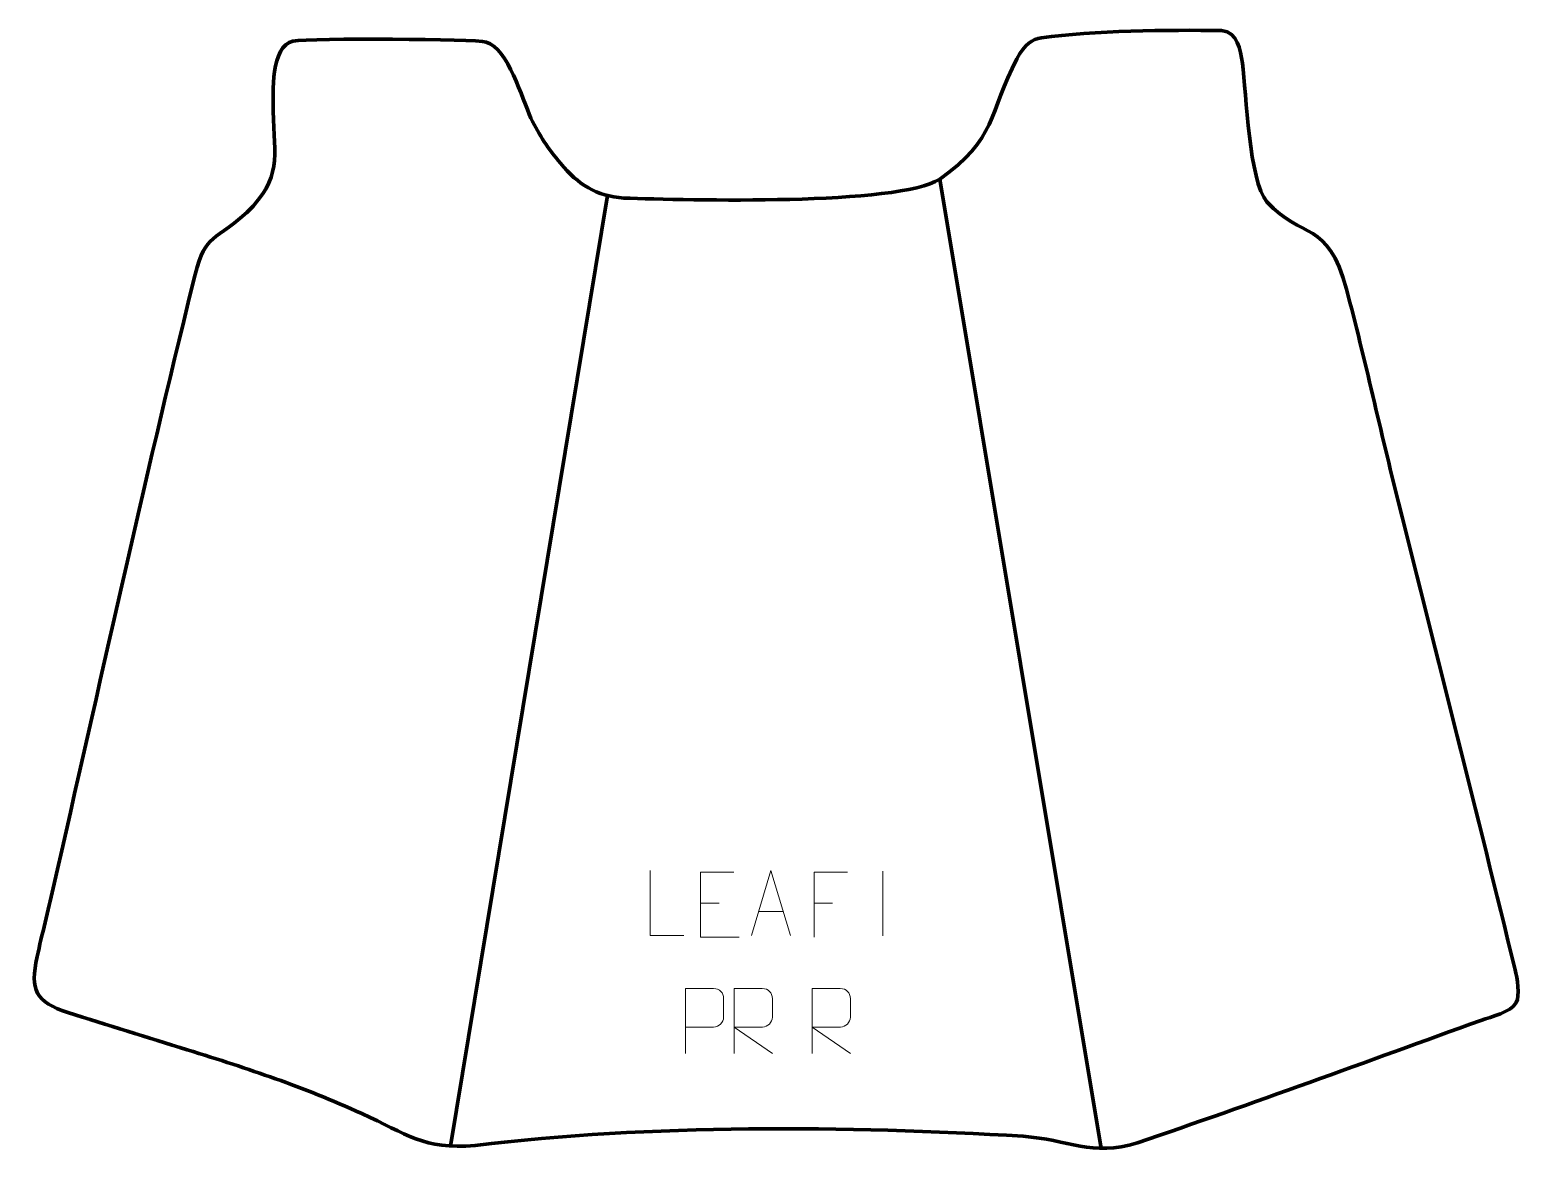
# Model space of a CAD drawing. Header units: millimetres. Extents: x 1042 to 1615, y 262 to 696.
import ezdxf

# ---------------------------------------------------------------- set-up
doc = ezdxf.new("R2010")
doc.units = ezdxf.units.MM
doc.header["$MEASUREMENT"] = 0
doc.layers.add('layer 2', color=7, linetype='Continuous')
doc.layers.add('layer 3', color=7, linetype='Continuous')

msp = doc.modelspace()

# ---------------------------------------------------------------- linework, layer by layer
at = {"layer": 'layer 2', "color": 140, "lineweight": 158}
for points in [[(1391.4951, 638.5372), (1391.4951, 638.5372), (1453.6462, 265.8569), (1453.6462, 265.8569)], [(1263.758, 632.2537), (1263.758, 632.2537), (1203.3546, 266.7407), (1203.3546, 266.7407)]]:
    msp.add_open_spline(points, degree=3, dxfattribs=at)
at = {"layer": 'layer 3', "color": 242, "lineweight": 158}
msp.add_open_spline([(1104.2459, 598.4129), (1109.0642, 618.1103), (1110.3709, 612.7714), (1125.0406, 625.7422), (1125.0406, 625.7422), (1138.725, 639.2493), (1135.4995, 646.7143), (1135.2015, 664.7128), (1135.2015, 664.7128), (1135.0732, 671.3956), (1134.1779, 689.7386), (1142.7652, 691.6296), (1142.7652, 691.6296), (1149.9633, 692.8211), (1212.9791, 692.4727), (1217.0254, 691.2745), (1217.0254, 691.2745), (1225.6328, 688.7257), (1230.7804, 669.5898), (1234.3054, 661.9326), (1234.3054, 661.9326), (1237.5322, 655.2776), (1240.9542, 650.3191), (1245.6518, 644.6359), (1245.6518, 644.6359), (1252.4638, 636.5337), (1259.3088, 632.0472), (1270.0359, 631.2796), (1270.0359, 631.2796), (1294.267, 630.4645), (1375.485, 628.3119), (1391.4951, 638.5372), (1391.4951, 638.5372), (1413.3876, 653.9217), (1410.3801, 663.9114), (1421.187, 684.8694), (1421.187, 684.8694), (1424.3421, 690.532), (1427.0166, 692.3636), (1430.6463, 692.9237), (1430.6463, 692.9237), (1450.3063, 695.621), (1479.6577, 695.9654), (1499.9502, 695.6893), (1499.9502, 695.6893), (1506.1459, 694.9379), (1507.0412, 688.4884), (1507.9478, 683.1555), (1507.9478, 683.1555), (1509.395, 671.3136), (1510.4391, 637.9692), (1517.3591, 629.8238), (1517.3591, 629.8238), (1530.9163, 614.8421), (1540.5861, 623.451), (1547.9774, 596.1796), (1547.9774, 596.1796), (1555.1129, 569.1493), (1561.1375, 541.4669), (1567.9593, 514.2426), (1567.9593, 514.2426), (1582.9506, 454.4013), (1598.1916, 394.4452), (1612.822, 334.5307), (1612.822, 334.5307), (1613.5683, 331.4744), (1614.7688, 324.4678), (1613.2266, 321.9059), (1613.2266, 321.9059), (1610.9169, 318.0691), (1603.9118, 316.5835), (1599.6912, 315.062), (1599.6912, 315.062), (1555.7618, 299.2175), (1511.7491, 282.9739), (1467.5348, 267.9821), (1467.5348, 267.9821), (1450.0143, 262.4568), (1440.9797, 269.275), (1423.5444, 270.497), (1423.5444, 270.497), (1356.2538, 274.5462), (1279.5702, 275.116), (1212.8382, 266.9689), (1212.8382, 266.9689), (1192.896, 265.1905), (1186.58, 271.3828), (1169.2941, 279.227), (1169.2941, 279.227), (1145.831, 289.831), (1126.5075, 296.1499), (1102.0838, 303.7595), (1102.0838, 303.7595), (1086.8033, 308.5205), (1071.3468, 313.2632), (1056.1203, 318.149), (1056.1203, 318.149), (1043.7883, 322.1061), (1041.5473, 326.6743), (1044.3624, 339.5713), (1044.3624, 339.5713), (1046.2457, 348.1992), (1048.5678, 357.1714), (1050.5493, 365.876), (1050.5493, 365.876), (1068.2072, 443.4487), (1085.3541, 521.126), (1104.2459, 598.4129)], degree=3, knots=[0, 0, 0, 0, 0.03571429, 0.03571429, 0.03571429, 0.03571429, 0.07142857, 0.07142857, 0.07142857, 0.07142857, 0.10714286, 0.10714286, 0.10714286, 0.10714286, 0.14285714, 0.14285714, 0.14285714, 0.14285714, 0.17857143, 0.17857143, 0.17857143, 0.17857143, 0.21428571, 0.21428571, 0.21428571, 0.21428571, 0.25, 0.25, 0.25, 0.25, 0.28571429, 0.28571429, 0.28571429, 0.28571429, 0.32142857, 0.32142857, 0.32142857, 0.32142857, 0.35714286, 0.35714286, 0.35714286, 0.35714286, 0.39285714, 0.39285714, 0.39285714, 0.39285714, 0.42857143, 0.42857143, 0.42857143, 0.42857143, 0.46428571, 0.46428571, 0.46428571, 0.46428571, 0.5, 0.5, 0.5, 0.5, 0.53571429, 0.53571429, 0.53571429, 0.53571429, 0.57142857, 0.57142857, 0.57142857, 0.57142857, 0.60714286, 0.60714286, 0.60714286, 0.60714286, 0.64285714, 0.64285714, 0.64285714, 0.64285714, 0.67857143, 0.67857143, 0.67857143, 0.67857143, 0.71428571, 0.71428571, 0.71428571, 0.71428571, 0.75, 0.75, 0.75, 0.75, 0.78571429, 0.78571429, 0.78571429, 0.78571429, 0.82142857, 0.82142857, 0.82142857, 0.82142857, 0.85714286, 0.85714286, 0.85714286, 0.85714286, 0.89285714, 0.89285714, 0.89285714, 0.89285714, 0.92857143, 0.92857143, 0.92857143, 0.92857143, 1, 1, 1, 1], dxfattribs=at)
at = {"layer": 'layer 3', "color": 250, "lineweight": 9}
for points, knots in [([(1293.1236, 347.6909), (1293.1236, 347.6909), (1280.1745, 347.6909), (1280.1745, 347.6909), (1280.1745, 347.6909), (1280.1745, 347.6909), (1280.1745, 372.6445), (1280.1745, 372.6445)], [0, 0, 0, 0, 0.33333333, 0.33333333, 0.33333333, 0.33333333, 1, 1, 1, 1]), ([(1319.1786, 347.691), (1319.1786, 347.691), (1326.5496, 372.6445), (1326.5496, 372.6445), (1326.5496, 372.6445), (1326.5496, 372.6445), (1334.1195, 347.691), (1334.1195, 347.691)], [0, 0, 0, 0, 0.33333333, 0.33333333, 0.33333333, 0.33333333, 1, 1, 1, 1]), ([(1312.3549, 372.0474), (1312.3549, 372.0474), (1299.481, 372.0474), (1299.481, 372.0474), (1299.481, 372.0474), (1299.481, 372.0474), (1299.481, 347.0938), (1299.481, 347.0938), (1299.481, 347.0938), (1299.481, 347.0938), (1314.3468, 347.0938), (1314.3468, 347.0938)], [0, 0, 0, 0, 0.25, 0.25, 0.25, 0.25, 0.5, 0.5, 0.5, 0.5, 1, 1, 1, 1]), ([(1356.0405, 372.0474), (1356.0405, 372.0474), (1343.1665, 372.0474), (1343.1665, 372.0474), (1343.1665, 372.0474), (1343.1665, 372.0474), (1343.1665, 347.0938), (1343.1665, 347.0938)], [0, 0, 0, 0, 0.33333333, 0.33333333, 0.33333333, 0.33333333, 1, 1, 1, 1]), ([(1293.7268, 302.3475), (1293.7268, 302.3475), (1293.7268, 327.3011), (1293.7268, 327.3011), (1293.7268, 327.3011), (1297.3218, 327.3011), (1300.9171, 327.3011), (1304.5125, 327.3011), (1304.5125, 327.3011), (1306.8377, 327.2632), (1308.3951, 325.7731), (1308.3909, 323.407), (1308.3909, 323.407), (1308.3905, 321.3713), (1308.3905, 318.312), (1308.3909, 316.276), (1308.3909, 316.276), (1308.3844, 314.4006), (1306.5722, 312.4587), (1304.5626, 312.4396), (1304.5626, 312.4396), (1304.5626, 312.4396), (1293.7268, 312.4396), (1293.7268, 312.4396)], [0, 0, 0, 0, 0.14285714, 0.14285714, 0.14285714, 0.14285714, 0.28571429, 0.28571429, 0.28571429, 0.28571429, 0.42857143, 0.42857143, 0.42857143, 0.42857143, 0.57142857, 0.57142857, 0.57142857, 0.57142857, 0.71428571, 0.71428571, 0.71428571, 0.71428571, 1, 1, 1, 1]), ([(1312.4795, 302.3514), (1312.4795, 302.3514), (1312.4795, 327.3049), (1312.4795, 327.3049), (1312.4795, 327.3049), (1316.0743, 327.3049), (1319.6698, 327.3049), (1323.265, 327.3049), (1323.265, 327.3049), (1325.5903, 327.2672), (1327.1476, 325.7772), (1327.1435, 323.4108), (1327.1435, 323.4108), (1327.1431, 321.3753), (1327.1431, 318.3159), (1327.1435, 316.2799), (1327.1435, 316.2799), (1327.137, 314.4044), (1325.3247, 312.4626), (1323.3152, 312.4435), (1323.3152, 312.4435), (1323.3152, 312.4435), (1312.4795, 312.4435), (1312.4795, 312.4435), (1312.4795, 312.4435), (1312.4795, 312.4435), (1327.1342, 302.3514), (1327.1342, 302.3514)], [0, 0, 0, 0, 0.125, 0.125, 0.125, 0.125, 0.25, 0.25, 0.25, 0.25, 0.375, 0.375, 0.375, 0.375, 0.5, 0.5, 0.5, 0.5, 0.625, 0.625, 0.625, 0.625, 0.75, 0.75, 0.75, 0.75, 1, 1, 1, 1]), ([(1342.4795, 302.3514), (1342.4795, 302.3514), (1342.4795, 327.3049), (1342.4795, 327.3049), (1342.4795, 327.3049), (1346.0743, 327.3049), (1349.6698, 327.3049), (1353.265, 327.3049), (1353.265, 327.3049), (1355.5903, 327.2672), (1357.1476, 325.7772), (1357.1435, 323.4108), (1357.1435, 323.4108), (1357.1431, 321.3753), (1357.1431, 318.3159), (1357.1435, 316.2799), (1357.1435, 316.2799), (1357.137, 314.4044), (1355.3247, 312.4626), (1353.3152, 312.4435), (1353.3152, 312.4435), (1353.3152, 312.4435), (1342.4795, 312.4435), (1342.4795, 312.4435), (1342.4795, 312.4435), (1342.4795, 312.4435), (1357.1342, 302.3514), (1357.1342, 302.3514)], [0, 0, 0, 0, 0.125, 0.125, 0.125, 0.125, 0.25, 0.25, 0.25, 0.25, 0.375, 0.375, 0.375, 0.375, 0.5, 0.5, 0.5, 0.5, 0.625, 0.625, 0.625, 0.625, 0.75, 0.75, 0.75, 0.75, 1, 1, 1, 1])]:
    msp.add_open_spline(points, degree=3, knots=knots, dxfattribs=at)
for points in [[(1369.6035, 372.5034), (1369.6035, 372.5034), (1369.6035, 347.5293), (1369.6035, 347.5293)], [(1299.481, 360.1677), (1299.481, 360.1677), (1306.6491, 360.1677), (1306.6491, 360.1677)], [(1321.9012, 356.9404), (1321.9012, 356.9404), (1331.3969, 356.9404), (1331.3969, 356.9404)], [(1343.1665, 360.1677), (1343.1665, 360.1677), (1350.3346, 360.1677), (1350.3346, 360.1677)]]:
    msp.add_open_spline(points, degree=3, dxfattribs=at)

doc.saveas('drawing.dxf')
